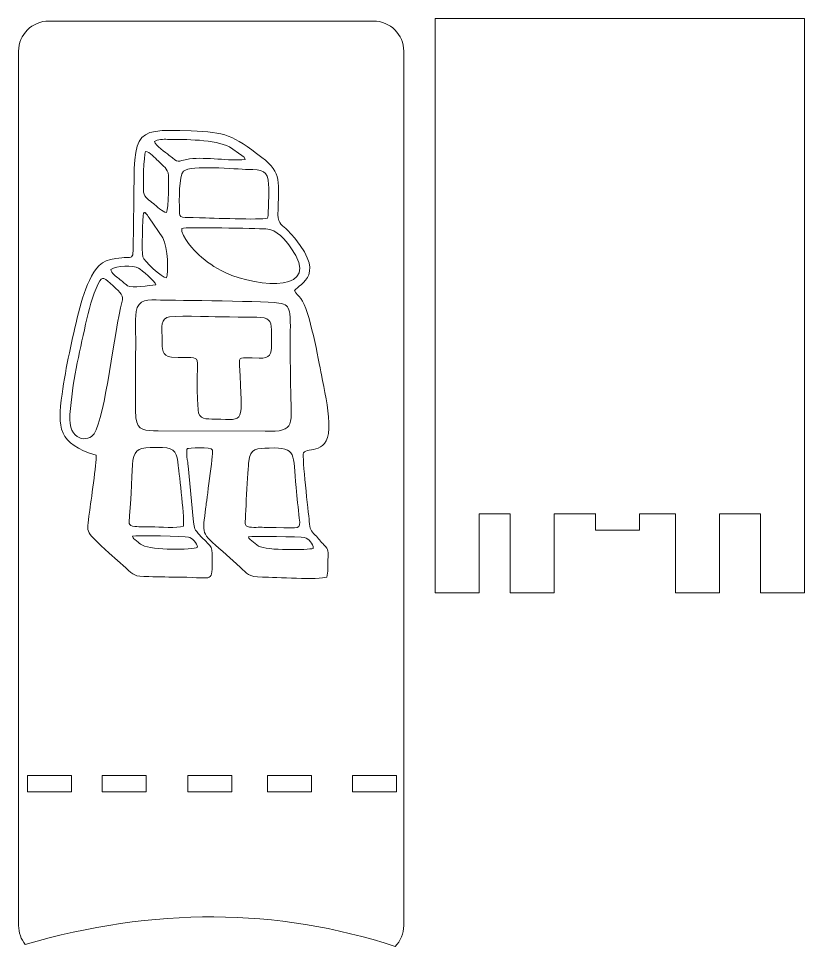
# Model space of a CAD drawing. Header units: millimetres. Extents: x -101 to 2080, y -114 to 2148.
# Drawn here: x 133.1 to 275.9, y -22.6 to 146.2 of the extents above; entities that cross this region are included whole.
import ezdxf

# ---------------------------------------------------------------- set-up
doc = ezdxf.new("R2010")
doc.units = ezdxf.units.MM
doc.header["$MEASUREMENT"] = 0
doc.layers.add('Layer 1', color=7, linetype='Continuous')

msp = doc.modelspace()

# ---------------------------------------------------------------- linework, layer by layer
at = {"layer": 'Layer 1', "color": 1, "lineweight": 9}
for points in [[(134.6706, 5.5022), (142.6706, 5.5022), (142.6706, 8.5022), (134.6706, 8.5022), (134.6706, 5.5022)], [(148.2702, 5.5022), (156.2702, 5.5022), (156.2702, 8.5022), (148.2702, 8.5022), (148.2702, 5.5022)], [(163.8278, 5.5022), (171.8278, 5.5022), (171.8278, 8.5022), (163.8278, 8.5022), (163.8278, 5.5022)], [(178.327, 5.5022), (186.327, 5.5022), (186.327, 8.5022), (178.327, 8.5022), (178.327, 5.5022)], [(193.7786, 5.5022), (201.7786, 5.5022), (201.7786, 8.5022), (193.7786, 8.5022), (193.7786, 5.5022)]]:
    msp.add_lwpolyline(points, close=True, dxfattribs=at)
for points, knots in [([(134.2862, -22.2312), (133.5249, -21.2872), (133.0679, -20.0888), (133.0679, -18.7889), (133.0679, -18.7889), (133.0679, -18.7889), (133.0679, 140.2109), (133.0679, 140.2109), (133.0679, 140.2109), (133.0679, 143.236), (135.5429, 145.711), (138.5678, 145.711), (138.5678, 145.711), (138.5678, 145.711), (197.5679, 145.711), (197.5679, 145.711), (197.5679, 145.711), (200.5929, 145.711), (203.0679, 143.236), (203.0679, 140.2109), (203.0679, 140.2109), (203.0679, 140.2109), (203.0679, -18.7889), (203.0679, -18.7889), (203.0679, -18.7889), (203.0679, -20.2596), (202.4828, -21.6002), (201.5341, -22.5897)], [0, 0, 0, 0, 0.125, 0.125, 0.125, 0.125, 0.25, 0.25, 0.25, 0.25, 0.375, 0.375, 0.375, 0.375, 0.5, 0.5, 0.5, 0.5, 0.625, 0.625, 0.625, 0.625, 0.75, 0.75, 0.75, 0.75, 1, 1, 1, 1]), ([(208.7821, 46.1619), (208.7821, 46.1619), (208.7821, 146.1619), (208.7821, 146.1619), (208.7821, 146.1619), (208.7821, 146.1619), (275.8921, 146.1619), (275.8921, 146.1619), (275.8921, 146.1619), (275.8921, 146.1619), (275.8921, 46.1619), (275.8921, 46.1619)], [0, 0, 0, 0, 0.25, 0.25, 0.25, 0.25, 0.5, 0.5, 0.5, 0.5, 1, 1, 1, 1]), ([(174.2346, 120.5473), (171.2987, 120.1668), (167.2966, 121.0587), (164.1512, 120.6201), (164.1512, 120.6201), (161.5595, 120.2586), (162.435, 119.6895), (160.4014, 121.321), (160.4014, 121.321), (159.746, 121.8467), (157.9803, 123.0385), (157.7466, 123.7892), (157.7466, 123.7892), (158.3335, 124.2374), (159.4258, 124.2087), (160.1136, 124.1967), (160.1136, 124.1967), (163.3496, 124.1399), (168.7191, 124.2315), (171.3904, 122.8195), (171.3904, 122.8195), (171.3904, 122.8195), (173.6604, 121.2661), (173.6604, 121.2661), (173.6604, 121.2661), (174.1075, 120.8947), (174.0575, 121.028), (174.2346, 120.5473)], [0, 0, 0, 0, 0.125, 0.125, 0.125, 0.125, 0.25, 0.25, 0.25, 0.25, 0.375, 0.375, 0.375, 0.375, 0.5, 0.5, 0.5, 0.5, 0.625, 0.625, 0.625, 0.625, 0.75, 0.75, 0.75, 0.75, 1, 1, 1, 1]), ([(159.9605, 110.9137), (159.2472, 110.9357), (158.0847, 112.0766), (157.5712, 112.5183), (157.5712, 112.5183), (156.9342, 113.0662), (155.934, 113.5556), (155.8009, 114.6011), (155.8009, 114.6011), (155.6788, 115.5605), (155.809, 121.3022), (156.1333, 121.9703), (156.1333, 121.9703), (156.8929, 121.961), (157.8948, 120.8104), (158.4268, 120.2669), (158.4268, 120.2669), (159.001, 119.6802), (159.9348, 119.1047), (160.2413, 118.1133), (160.2413, 118.1133), (160.4661, 117.3861), (160.2906, 111.5058), (159.9605, 110.9137)], [0, 0, 0, 0, 0.14285714, 0.14285714, 0.14285714, 0.14285714, 0.28571429, 0.28571429, 0.28571429, 0.28571429, 0.42857143, 0.42857143, 0.42857143, 0.42857143, 0.57142857, 0.57142857, 0.57142857, 0.57142857, 0.71428571, 0.71428571, 0.71428571, 0.71428571, 1, 1, 1, 1]), ([(178.3331, 109.8607), (176.9218, 109.4832), (168.1371, 109.9001), (165.9308, 109.9402), (165.9308, 109.9402), (162.5961, 110.0006), (162.3127, 109.7111), (162.3011, 111.2243), (162.3011, 111.2243), (162.2865, 113.1268), (162.1452, 117.4977), (163.0631, 118.3881), (163.0631, 118.3881), (164.3217, 119.6091), (172.5259, 118.753), (174.8118, 118.7213), (174.8118, 118.7213), (177.241, 118.6875), (178.4695, 118.548), (178.5205, 115.9867), (178.5205, 115.9867), (178.5456, 114.7277), (178.5544, 110.8234), (178.3331, 109.8607)], [0, 0, 0, 0, 0.14285714, 0.14285714, 0.14285714, 0.14285714, 0.28571429, 0.28571429, 0.28571429, 0.28571429, 0.42857143, 0.42857143, 0.42857143, 0.42857143, 0.57142857, 0.57142857, 0.57142857, 0.57142857, 0.71428571, 0.71428571, 0.71428571, 0.71428571, 1, 1, 1, 1]), ([(155.7785, 110.797), (155.8078, 110.8057), (155.8545, 110.8081), (155.8697, 110.8068), (155.8697, 110.8068), (155.8845, 110.8054), (155.9414, 110.8119), (155.9594, 110.8086), (155.9594, 110.8086), (156.6916, 110.6711), (155.4917, 111.0832), (156.1329, 110.7638), (156.1329, 110.7638), (156.4526, 110.6046), (156.5744, 110.2614), (156.8011, 109.9134), (156.8011, 109.9134), (156.8011, 109.9134), (159.2665, 106.2561), (159.2665, 106.2561), (159.2665, 106.2561), (160.254, 104.4522), (160.2925, 99.9952), (159.9605, 98.9909), (159.9605, 98.9909), (159.1352, 98.9946), (155.7686, 102.1969), (155.6395, 102.8185), (155.6395, 102.8185), (155.4566, 103.6991), (155.5693, 110.0663), (155.7785, 110.797)], [0, 0, 0, 0, 0.11111111, 0.11111111, 0.11111111, 0.11111111, 0.22222222, 0.22222222, 0.22222222, 0.22222222, 0.33333333, 0.33333333, 0.33333333, 0.33333333, 0.44444444, 0.44444444, 0.44444444, 0.44444444, 0.55555556, 0.55555556, 0.55555556, 0.55555556, 0.66666667, 0.66666667, 0.66666667, 0.66666667, 0.77777778, 0.77777778, 0.77777778, 0.77777778, 1, 1, 1, 1]), ([(162.7377, 107.9927), (163.5465, 108.2714), (176.1446, 107.9775), (178.0317, 107.8969), (178.0317, 107.8969), (180.0349, 107.8114), (181.5265, 105.9145), (182.5773, 104.4589), (182.5773, 104.4589), (188.4148, 96.372), (176.9349, 97.0961), (170.5932, 99.9737), (170.5932, 99.9737), (168.565, 100.8939), (167.2554, 101.9588), (165.8389, 103.1824), (165.8389, 103.1824), (165.2258, 103.7121), (162.4734, 106.5931), (162.7377, 107.9927)], [0, 0, 0, 0, 0.16666667, 0.16666667, 0.16666667, 0.16666667, 0.33333333, 0.33333333, 0.33333333, 0.33333333, 0.5, 0.5, 0.5, 0.5, 0.66666667, 0.66666667, 0.66666667, 0.66666667, 1, 1, 1, 1]), ([(149.865, 100.5202), (150.7964, 101.181), (153.8965, 101.3786), (154.8707, 100.7895), (154.8707, 100.7895), (155.4957, 100.4115), (157.8643, 98.3927), (158.0253, 97.743), (158.0253, 97.743), (156.7423, 97.671), (153.7392, 97.0333), (152.8875, 97.5835), (152.8875, 97.5835), (152.234, 98.0057), (151.8571, 98.4241), (151.2864, 98.8873), (151.2864, 98.8873), (150.8392, 99.2502), (149.848, 99.896), (149.865, 100.5202)], [0, 0, 0, 0, 0.16666667, 0.16666667, 0.16666667, 0.16666667, 0.33333333, 0.33333333, 0.33333333, 0.33333333, 0.5, 0.5, 0.5, 0.5, 0.66666667, 0.66666667, 0.66666667, 0.66666667, 1, 1, 1, 1]), ([(151.8373, 94.5498), (150.539, 89.7895), (148.8018, 73.7352), (146.8161, 70.6486), (146.8161, 70.6486), (145.7906, 69.0547), (142.0059, 69.2177), (142.397, 74.1378), (142.397, 74.1378), (142.8689, 80.0741), (144.0175, 85.099), (145.258, 90.5793), (145.258, 90.5793), (145.8401, 93.1508), (146.497, 95.7054), (147.5375, 97.9435), (147.5375, 97.9435), (148.3023, 99.5887), (148.6884, 98.9272), (150.2404, 97.5353), (150.2404, 97.5353), (151.7342, 96.1957), (152.1795, 95.8044), (151.8373, 94.5498)], [0, 0, 0, 0, 0.14285714, 0.14285714, 0.14285714, 0.14285714, 0.28571429, 0.28571429, 0.28571429, 0.28571429, 0.42857143, 0.42857143, 0.42857143, 0.42857143, 0.57142857, 0.57142857, 0.57142857, 0.57142857, 0.71428571, 0.71428571, 0.71428571, 0.71428571, 1, 1, 1, 1]), ([(159.986, 91.7958), (158.7804, 91.0373), (159.161, 89.5576), (159.1498, 87.8141), (159.1498, 87.8141), (159.1385, 86.0695), (159.0606, 84.7445), (160.873, 84.6083), (160.873, 84.6083), (167.7194, 84.0938), (164.8203, 86.4611), (165.6931, 74.974), (165.6931, 74.974), (165.8257, 73.228), (167.1241, 73.3459), (168.839, 73.3196), (168.839, 73.3196), (174.4457, 73.2336), (173.6382, 72.1598), (173.2382, 83.0735), (173.2382, 83.0735), (173.1741, 84.8222), (172.9761, 84.4735), (176.8026, 84.3939), (176.8026, 84.3939), (178.7649, 84.353), (179.0895, 85.0686), (179.0491, 86.8934), (179.0491, 86.8934), (178.9177, 92.8413), (179.9793, 91.7061), (169.6035, 91.9132), (169.6035, 91.9132), (168.2187, 91.9408), (160.5975, 92.1806), (159.986, 91.7958)], [0, 0, 0, 0, 0.1, 0.1, 0.1, 0.1, 0.2, 0.2, 0.2, 0.2, 0.3, 0.3, 0.3, 0.3, 0.4, 0.4, 0.4, 0.4, 0.5, 0.5, 0.5, 0.5, 0.6, 0.6, 0.6, 0.6, 0.7, 0.7, 0.7, 0.7, 0.8, 0.8, 0.8, 0.8, 1, 1, 1, 1]), ([(163.0299, 53.8213), (161.9197, 53.4497), (158.6526, 53.7132), (157.205, 53.7362), (157.205, 53.7362), (156.2241, 53.7517), (155.1381, 53.7215), (154.1721, 53.778), (154.1721, 53.778), (152.8391, 53.8559), (153.1504, 54.5458), (153.2552, 55.7901), (153.2552, 55.7901), (154.2628, 67.7564), (152.2789, 68.3099), (159.1989, 68.1502), (159.1989, 68.1502), (161.6347, 68.094), (161.8478, 67.0359), (162.1024, 64.8381), (162.1024, 64.8381), (162.2896, 63.2219), (163.2731, 54.6007), (163.0299, 53.8213)], [0, 0, 0, 0, 0.14285714, 0.14285714, 0.14285714, 0.14285714, 0.28571429, 0.28571429, 0.28571429, 0.28571429, 0.42857143, 0.42857143, 0.42857143, 0.42857143, 0.57142857, 0.57142857, 0.57142857, 0.57142857, 0.71428571, 0.71428571, 0.71428571, 0.71428571, 1, 1, 1, 1]), ([(174.2898, 54.1352), (174.1748, 54.481), (174.7955, 64.5614), (174.9115, 65.627), (174.9115, 65.627), (175.1637, 67.945), (176.3723, 68.0191), (178.6367, 68.058), (178.6367, 68.058), (183.7805, 68.1464), (182.8701, 67.1341), (183.5117, 60.8488), (183.5117, 60.8488), (183.704, 58.9647), (183.8716, 57.1534), (184.0887, 55.2774), (184.0887, 55.2774), (184.3321, 53.1737), (184.24, 53.5055), (179.8573, 53.5851), (179.8573, 53.5851), (178.8847, 53.6027), (177.9295, 53.6295), (176.9533, 53.6406), (176.9533, 53.6406), (176.1761, 53.6495), (174.5163, 53.4543), (174.2898, 54.1352)], [0, 0, 0, 0, 0.125, 0.125, 0.125, 0.125, 0.25, 0.25, 0.25, 0.25, 0.375, 0.375, 0.375, 0.375, 0.5, 0.5, 0.5, 0.5, 0.625, 0.625, 0.625, 0.625, 0.75, 0.75, 0.75, 0.75, 1, 1, 1, 1]), ([(237.9394, 56.1256), (237.9394, 56.1256), (237.9394, 53.1256), (237.9394, 53.1256), (237.9394, 53.1256), (237.9394, 53.1256), (245.9394, 53.1256), (245.9394, 53.1256)], [0, 0, 0, 0, 0.33333333, 0.33333333, 0.33333333, 0.33333333, 1, 1, 1, 1]), ([(153.766, 52.0554), (154.4291, 52.1881), (163.2412, 52.042), (163.9782, 51.8561), (163.9782, 51.8561), (164.5538, 51.711), (165.584, 50.7426), (165.5852, 50.0236), (165.5852, 50.0236), (164.6293, 49.4839), (157.3259, 49.4218), (155.5779, 50.3662), (155.5779, 50.3662), (154.9837, 50.6873), (154.9704, 50.7662), (154.5304, 51.1535), (154.5304, 51.1535), (154.037, 51.5879), (153.9294, 51.4305), (153.766, 52.0554)], [0, 0, 0, 0, 0.16666667, 0.16666667, 0.16666667, 0.16666667, 0.33333333, 0.33333333, 0.33333333, 0.33333333, 0.5, 0.5, 0.5, 0.5, 0.66666667, 0.66666667, 0.66666667, 0.66666667, 1, 1, 1, 1]), ([(174.8801, 51.917), (175.5379, 52.0412), (184.2885, 51.9502), (185.0147, 51.7696), (185.0147, 51.7696), (185.8297, 51.5669), (186.6259, 50.6339), (186.6283, 49.8063), (186.6283, 49.8063), (185.7841, 49.4698), (178.0992, 49.4085), (176.7034, 50.2007), (176.7034, 50.2007), (176.7034, 50.2007), (175.1577, 51.4303), (175.1577, 51.4303), (175.1577, 51.4303), (174.7968, 51.8114), (175.0087, 51.4866), (174.8801, 51.917)], [0, 0, 0, 0, 0.16666667, 0.16666667, 0.16666667, 0.16666667, 0.33333333, 0.33333333, 0.33333333, 0.33333333, 0.5, 0.5, 0.5, 0.5, 0.66666667, 0.66666667, 0.66666667, 0.66666667, 1, 1, 1, 1])]:
    msp.add_open_spline(points, degree=3, knots=knots, dxfattribs=at)
at = {"layer": 'Layer 1', "color": 5, "lineweight": 9}
for points, knots in [([(147.1508, 66.7308), (147.2603, 65.4474), (146.1934, 58.1697), (145.954, 56.3848), (145.954, 56.3848), (145.3719, 52.0452), (145.1736, 53.2162), (149.5396, 48.921), (149.5396, 48.921), (149.5396, 48.921), (152.536, 46.2505), (152.536, 46.2505), (152.536, 46.2505), (154.1181, 44.8728), (153.9175, 44.7413), (156.7401, 44.663), (156.7401, 44.663), (158.6811, 44.6093), (160.6234, 44.5925), (162.5645, 44.5697), (162.5645, 44.5697), (168.821, 44.4962), (168.1261, 43.4619), (168.2679, 48.012), (168.2679, 48.012), (168.3511, 50.6837), (167.8221, 50.0358), (165.7129, 52.5388), (165.7129, 52.5388), (164.8875, 53.5184), (164.9866, 53.5502), (164.8261, 55.173), (164.8261, 55.173), (164.8261, 55.173), (163.8933, 64.8458), (163.8933, 64.8458), (163.8933, 64.8458), (163.8427, 65.3085), (163.4084, 67.6744), (163.7675, 67.9617), (163.7675, 67.9617), (163.7927, 67.9817), (168.1117, 68.4485), (168.301, 67.6877), (168.301, 67.6877), (168.3077, 67.6605), (168.3315, 67.6053), (168.3379, 67.5711), (168.3379, 67.5711), (168.4337, 67.0577), (167.1821, 57.9906), (167.1084, 57.3788), (167.1084, 57.3788), (166.4843, 52.192), (166.0667, 52.8204), (170.209, 49.2277), (170.209, 49.2277), (170.209, 49.2277), (173.3149, 46.3648), (173.3149, 46.3648), (173.3149, 46.3648), (174.7706, 45.2208), (174.6264, 44.6), (177.4061, 44.5752), (177.4061, 44.5752), (179.7154, 44.5546), (187.6748, 44.0217), (189.0939, 44.5937), (189.0939, 44.5937), (189.365, 45.4349), (189.258, 46.6659), (189.2908, 47.7058), (189.2908, 47.7058), (189.3416, 49.3121), (189.5025, 49.5018), (188.5662, 50.4397), (188.5662, 50.4397), (187.9506, 51.0563), (187.5783, 51.6476), (186.9718, 52.2151), (186.9718, 52.2151), (186.1234, 53.0091), (186.0587, 53.2647), (185.9079, 54.7283), (185.9079, 54.7283), (185.7384, 56.3725), (184.5581, 66.3961), (184.847, 67.1854), (184.847, 67.1854), (185.5429, 68.3316), (189.7301, 66.4922), (189.482, 72.6637), (189.482, 72.6637), (189.3709, 75.4289), (188.6585, 78.6525), (188.1163, 81.3523), (188.1163, 81.3523), (187.5854, 83.9958), (185.9814, 93.1103), (184.3958, 95.2569), (184.3958, 95.2569), (184.0156, 95.7718), (183.498, 96.0279), (183.2191, 96.693), (183.2191, 96.693), (184.0858, 97.9907), (189.7097, 99.4471), (181.9483, 107.6579), (181.9483, 107.6579), (181.1016, 108.5537), (180.1954, 108.7636), (180.2126, 110.4665), (180.2126, 110.4665), (180.2739, 116.5646), (181.088, 118.0199), (177.2896, 120.9102), (177.2896, 120.9102), (171.8665, 125.0366), (170.743, 125.4939), (164.4061, 125.7301), (164.4061, 125.7301), (152.8447, 126.1611), (154.2911, 125.664), (153.9581, 109.3992), (153.9581, 109.3992), (153.8002, 101.6864), (154.4194, 102.8302), (151.8428, 102.6644), (151.8428, 102.6644), (148.6461, 102.4587), (147.4681, 101.476), (146.3332, 99.2995), (146.3332, 99.2995), (145.2984, 97.3146), (144.5394, 95.139), (143.9452, 92.6408), (143.9452, 92.6408), (142.8069, 87.8552), (141.6801, 82.8999), (140.9699, 77.8564), (140.9699, 77.8564), (140.1013, 71.6872), (140.2574, 68.8779), (147.1508, 66.7308)], [0, 0, 0, 0, 0.02702703, 0.02702703, 0.02702703, 0.02702703, 0.05405405, 0.05405405, 0.05405405, 0.05405405, 0.08108108, 0.08108108, 0.08108108, 0.08108108, 0.10810811, 0.10810811, 0.10810811, 0.10810811, 0.13513514, 0.13513514, 0.13513514, 0.13513514, 0.16216216, 0.16216216, 0.16216216, 0.16216216, 0.18918919, 0.18918919, 0.18918919, 0.18918919, 0.21621622, 0.21621622, 0.21621622, 0.21621622, 0.24324324, 0.24324324, 0.24324324, 0.24324324, 0.27027027, 0.27027027, 0.27027027, 0.27027027, 0.2972973, 0.2972973, 0.2972973, 0.2972973, 0.32432432, 0.32432432, 0.32432432, 0.32432432, 0.35135135, 0.35135135, 0.35135135, 0.35135135, 0.37837838, 0.37837838, 0.37837838, 0.37837838, 0.40540541, 0.40540541, 0.40540541, 0.40540541, 0.43243243, 0.43243243, 0.43243243, 0.43243243, 0.45945946, 0.45945946, 0.45945946, 0.45945946, 0.48648649, 0.48648649, 0.48648649, 0.48648649, 0.51351351, 0.51351351, 0.51351351, 0.51351351, 0.54054054, 0.54054054, 0.54054054, 0.54054054, 0.56756757, 0.56756757, 0.56756757, 0.56756757, 0.59459459, 0.59459459, 0.59459459, 0.59459459, 0.62162162, 0.62162162, 0.62162162, 0.62162162, 0.64864865, 0.64864865, 0.64864865, 0.64864865, 0.67567568, 0.67567568, 0.67567568, 0.67567568, 0.7027027, 0.7027027, 0.7027027, 0.7027027, 0.72972973, 0.72972973, 0.72972973, 0.72972973, 0.75675676, 0.75675676, 0.75675676, 0.75675676, 0.78378378, 0.78378378, 0.78378378, 0.78378378, 0.81081081, 0.81081081, 0.81081081, 0.81081081, 0.83783784, 0.83783784, 0.83783784, 0.83783784, 0.86486486, 0.86486486, 0.86486486, 0.86486486, 0.89189189, 0.89189189, 0.89189189, 0.89189189, 0.91891892, 0.91891892, 0.91891892, 0.91891892, 0.94594595, 0.94594595, 0.94594595, 0.94594595, 1, 1, 1, 1]), ([(154.3953, 73.5771), (154.2031, 75.1496), (154.3326, 84.3635), (154.3606, 86.5894), (154.3606, 86.5894), (154.384, 88.4539), (154.2127, 91.1543), (154.4492, 92.8662), (154.4492, 92.8662), (154.7677, 95.1712), (156.6388, 95.0251), (158.8918, 94.9648), (158.8918, 94.9648), (161.1342, 94.9048), (179.1842, 94.8222), (180.868, 94.3326), (180.868, 94.3326), (181.9189, 94.027), (182.1794, 93.6177), (182.3467, 92.4448), (182.3467, 92.4448), (182.5796, 90.8115), (182.3852, 87.9317), (182.4124, 86.1301), (182.4124, 86.1301), (182.4456, 83.9342), (182.473, 81.7412), (182.5061, 79.5474), (182.5061, 79.5474), (182.6195, 72.033), (183.566, 71.0324), (177.8715, 71.1017), (177.8715, 71.1017), (177.8715, 71.1017), (158.4295, 71.1954), (158.4295, 71.1954), (158.4295, 71.1954), (156.0359, 71.1672), (154.6909, 71.159), (154.3953, 73.5771)], [0, 0, 0, 0, 0.09090909, 0.09090909, 0.09090909, 0.09090909, 0.18181818, 0.18181818, 0.18181818, 0.18181818, 0.27272727, 0.27272727, 0.27272727, 0.27272727, 0.36363636, 0.36363636, 0.36363636, 0.36363636, 0.45454545, 0.45454545, 0.45454545, 0.45454545, 0.54545455, 0.54545455, 0.54545455, 0.54545455, 0.63636364, 0.63636364, 0.63636364, 0.63636364, 0.72727273, 0.72727273, 0.72727273, 0.72727273, 0.81818182, 0.81818182, 0.81818182, 0.81818182, 1, 1, 1, 1])]:
    msp.add_open_spline(points, degree=3, knots=knots, dxfattribs=at)
at = {"layer": 'Layer 1', "color": 1, "lineweight": 9}
for points in [[(216.7822, 46.1619), (216.7822, 46.1619), (216.7822, 56.1114), (216.7822, 56.1114)], [(216.7822, 56.1114), (216.7822, 56.1114), (222.3818, 56.1114), (222.3818, 56.1114)], [(222.3818, 46.1619), (222.3818, 46.1619), (222.3818, 56.1114), (222.3818, 56.1114)], [(230.3818, 56.1114), (230.3818, 56.1114), (237.9394, 56.1114), (237.9394, 56.1114)], [(230.3818, 46.1619), (230.3818, 46.1619), (230.3818, 56.1114), (230.3818, 56.1114)], [(237.9394, 53.1256), (237.9394, 53.1256), (237.9394, 56.1114), (237.9394, 56.1114)], [(245.9394, 56.1114), (245.9394, 56.1114), (252.4386, 56.1114), (252.4386, 56.1114)], [(245.9394, 53.1256), (245.9394, 53.1256), (245.9394, 56.1114), (245.9394, 56.1114)], [(252.4386, 46.1619), (252.4386, 46.1619), (252.4386, 56.1114), (252.4386, 56.1114)], [(260.4386, 56.1114), (260.4386, 56.1114), (267.8902, 56.1114), (267.8902, 56.1114)], [(260.4386, 46.1619), (260.4386, 46.1619), (260.4386, 56.1114), (260.4386, 56.1114)], [(267.8902, 46.1619), (267.8902, 46.1619), (267.8902, 56.1114), (267.8902, 56.1114)], [(208.7821, 46.1619), (208.7821, 46.1619), (208.7821, 41.6924), (208.7821, 41.6924)], [(216.7822, 46.1619), (216.7822, 46.1619), (216.7822, 41.6924), (216.7822, 41.6924)], [(222.3818, 46.1619), (222.3818, 46.1619), (222.3818, 41.6924), (222.3818, 41.6924)], [(230.3818, 46.1619), (230.3818, 46.1619), (230.3818, 41.6924), (230.3818, 41.6924)], [(252.4386, 46.1619), (252.4386, 46.1619), (252.4386, 41.6924), (252.4386, 41.6924)], [(260.4386, 46.1619), (260.4386, 46.1619), (260.4386, 41.6924), (260.4386, 41.6924)], [(267.8902, 46.1619), (267.8902, 46.1619), (267.8902, 41.6924), (267.8902, 41.6924)], [(275.8921, 46.1619), (275.8921, 46.1619), (275.8921, 41.6924), (275.8921, 41.6924)], [(208.7821, 41.6924), (208.7821, 41.6924), (216.7822, 41.6924), (216.7822, 41.6924)], [(222.3818, 41.6924), (222.3818, 41.6924), (230.3818, 41.6924), (230.3818, 41.6924)], [(252.4386, 41.6924), (252.4386, 41.6924), (260.4386, 41.6924), (260.4386, 41.6924)], [(267.8902, 41.6924), (267.8902, 41.6924), (275.8921, 41.6924), (275.8921, 41.6924)], [(134.2862, -22.2312), (157.5896, -15.4199), (180.0056, -15.5394), (201.5341, -22.5897)]]:
    msp.add_open_spline(points, degree=3, dxfattribs=at)

doc.saveas('drawing.dxf')
